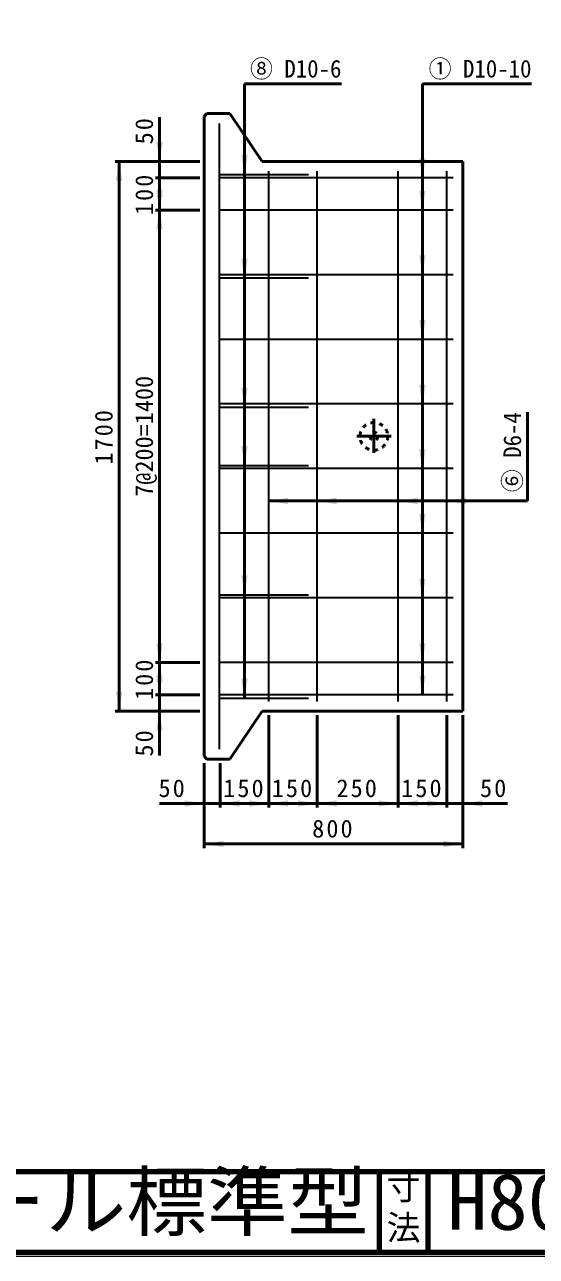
# Model space of a CAD drawing. Units: millimetres, scale not verified, with parts at other scales. Extents: x 100 to 4105, y 100 to 2870.
# Drawn here: x 2137 to 2769, y 100 to 1624 of the extents above; entities that cross this region are included whole.
import ezdxf
from ezdxf.enums import TextEntityAlignment as Align

# ---------------------------------------------------------------- set-up
doc = ezdxf.new("R2010")
doc.units = ezdxf.units.MM
doc.header["$LTSCALE"] = 5
doc.linetypes.add('USER2', pattern=[13.4, 10, -1.2, 1, -1.2])
doc.linetypes.add('USER3', pattern=[2.2, 1, -1.2])
doc.layers.add('V-nasSTD', color=7, linetype='Continuous', lineweight=50)
doc.styles.add('ＭＳ ゴシック', font='')
doc.styles.get('ＭＳ ゴシック').set_extended_font_data('MS Gothic')

msp = doc.modelspace()

# ---------------------------------------------------------------- hatches: boundary and pattern name
at = {"layer": 'V-nasSTD'}
for points in [[(2303.315, 1478.687), (2307.315, 1478.687), (2303.315, 1454.687), (2299.315, 1478.687)], [(2253.315, 1430.687), (2257.315, 1430.687), (2253.315, 1454.687), (2249.315, 1430.687)], [(2408.315, 1462.687), (2412.315, 1462.687), (2408.315, 1438.687), (2404.315, 1462.687)], [(2628.315, 1458.687), (2632.315, 1458.687), (2628.315, 1434.687), (2624.315, 1458.687)], [(2303.315, 1410.687), (2307.315, 1410.687), (2303.315, 1434.687), (2299.315, 1410.687)], [(2303.315, 1418.687), (2307.315, 1418.687), (2303.315, 1394.687), (2299.315, 1418.687)], [(2628.315, 1418.687), (2632.315, 1418.687), (2628.315, 1394.687), (2624.315, 1418.687)], [(2303.315, 1370.687), (2307.315, 1370.687), (2303.315, 1394.687), (2299.315, 1370.687)], [(2408.315, 1334.687), (2412.315, 1334.687), (2408.315, 1310.687), (2404.315, 1334.687)], [(2628.315, 1338.687), (2632.315, 1338.687), (2628.315, 1314.687), (2624.315, 1338.687)], [(2628.315, 1258.687), (2632.315, 1258.687), (2628.315, 1234.687), (2624.315, 1258.687)], [(2408.315, 1174.687), (2412.315, 1174.687), (2408.315, 1150.687), (2404.315, 1174.687)], [(2628.315, 1178.687), (2632.315, 1178.687), (2628.315, 1154.687), (2624.315, 1178.687)], [(2408.315, 1102.687), (2412.315, 1102.687), (2408.315, 1078.687), (2404.315, 1102.687)], [(2628.315, 1098.687), (2632.315, 1098.687), (2628.315, 1074.687), (2624.315, 1098.687)], [(2462.315, 1034.687), (2462.315, 1030.687), (2438.315, 1034.687), (2462.315, 1038.687)], [(2522.315, 1034.687), (2522.315, 1030.687), (2498.315, 1034.687), (2522.315, 1038.687)], [(2622.315, 1034.687), (2622.315, 1030.687), (2598.315, 1034.687), (2622.315, 1038.687)], [(2682.315, 1034.687), (2682.315, 1030.687), (2658.315, 1034.687), (2682.315, 1038.687)], [(2628.315, 1018.687), (2632.315, 1018.687), (2628.315, 994.687), (2624.315, 1018.687)], [(2408.315, 942.687), (2412.315, 942.687), (2408.315, 918.687), (2404.315, 942.687)], [(2628.315, 938.687), (2632.315, 938.687), (2628.315, 914.687), (2624.315, 938.687)], [(2303.315, 858.687), (2307.315, 858.687), (2303.315, 834.687), (2299.315, 858.687)], [(2628.315, 858.687), (2632.315, 858.687), (2628.315, 834.687), (2624.315, 858.687)], [(2303.315, 810.687), (2307.315, 810.687), (2303.315, 834.687), (2299.315, 810.687)], [(2303.315, 818.687), (2307.315, 818.687), (2303.315, 794.687), (2299.315, 818.687)], [(2408.315, 814.687), (2412.315, 814.687), (2408.315, 790.687), (2404.315, 814.687)], [(2628.315, 818.687), (2632.315, 818.687), (2628.315, 794.687), (2624.315, 818.687)], [(2253.315, 798.687), (2257.315, 798.687), (2253.315, 774.687), (2249.315, 798.687)], [(2303.315, 750.687), (2307.315, 750.687), (2303.315, 774.687), (2299.315, 750.687)], [(2334.315, 660.287), (2334.315, 656.287), (2358.315, 660.287), (2334.315, 664.287)], [(2402.315, 660.287), (2402.315, 656.287), (2378.315, 660.287), (2402.315, 664.287)], [(2414.315, 660.287), (2414.315, 656.287), (2438.315, 660.287), (2414.315, 664.287)], [(2462.315, 660.287), (2462.315, 656.287), (2438.315, 660.287), (2462.315, 664.287)], [(2474.315, 660.287), (2474.315, 656.287), (2498.315, 660.287), (2474.315, 664.287)], [(2522.315, 660.287), (2522.315, 656.287), (2498.315, 660.287), (2522.315, 664.287)], [(2574.315, 660.287), (2574.315, 656.287), (2598.315, 660.287), (2574.315, 664.287)], [(2622.315, 660.287), (2622.315, 656.287), (2598.315, 660.287), (2622.315, 664.287)], [(2634.315, 660.287), (2634.315, 656.287), (2658.315, 660.287), (2634.315, 664.287)], [(2702.315, 660.287), (2702.315, 656.287), (2678.315, 660.287), (2702.315, 664.287)], [(2382.315, 610.287), (2382.315, 606.287), (2358.315, 610.287), (2382.315, 614.287)], [(2654.315, 610.287), (2654.315, 606.287), (2678.315, 610.287), (2654.315, 614.287)]]:
    msp.add_hatch(color=256, dxfattribs=at).paths.add_polyline_path(points)

# ---------------------------------------------------------------- linework, layer by layer
for p, q in [((2408.315, 790.687), (2408.315, 1550.687)), ((2408.315, 1550.687), (2528.315, 1550.687)), ((2628.315, 794.687), (2628.315, 1550.687)), ((2628.315, 1550.687), (2763.315, 1550.687)), ((2303.315, 1454.687), (2303.315, 1509.687)), ((2361.915, 1514.087), (2358.315, 1510.487)), ((2358.315, 1510.487), (2358.315, 718.887)), ((2390.315, 1514.087), (2361.915, 1514.087)), ((2390.315, 1514.087), (2430.315, 1454.687)), ((2353.315, 1454.687), (2248.315, 1454.687)), ((2253.315, 1454.687), (2253.315, 774.687)), ((2303.315, 1434.687), (2303.315, 1454.687)), ((2678.315, 1454.687), (2430.315, 1454.687)), ((2678.315, 774.687), (2678.315, 1454.687)), ((2353.315, 1434.687), (2298.315, 1434.687)), ((2303.315, 1434.687), (2303.315, 1394.687)), ((2353.315, 1394.687), (2298.315, 1394.687)), ((2303.315, 834.687), (2303.315, 1394.687)), ((2758.315, 1034.687), (2758.315, 1144.687)), ((2438.315, 1034.687), (2758.315, 1034.687)), ((2353.315, 834.687), (2298.315, 834.687)), ((2303.315, 794.687), (2303.315, 834.687)), ((2353.315, 794.687), (2298.315, 794.687)), ((2303.315, 794.687), (2303.315, 774.687)), ((2353.315, 774.687), (2248.315, 774.687)), ((2303.315, 774.687), (2303.315, 719.687)), ((2430.315, 774.687), (2390.315, 715.287)), ((2678.315, 774.687), (2430.315, 774.687)), ((2438.315, 655.287), (2438.315, 769.687)), ((2498.315, 655.287), (2498.315, 769.687)), ((2598.315, 655.287), (2598.315, 769.687)), ((2658.315, 655.287), (2658.315, 769.687)), ((2678.315, 605.287), (2678.315, 769.687)), ((2358.315, 718.887), (2361.915, 715.287)), ((2358.315, 605.287), (2358.315, 710.287)), ((2361.915, 715.287), (2390.315, 715.287)), ((2378.315, 655.287), (2378.315, 710.287)), ((2358.315, 660.287), (2303.315, 660.287)), ((2378.315, 660.287), (2358.315, 660.287)), ((2378.315, 660.287), (2438.315, 660.287)), ((2438.315, 660.287), (2498.315, 660.287)), ((2498.315, 660.287), (2598.315, 660.287)), ((2598.315, 660.287), (2658.315, 660.287)), ((2658.315, 660.287), (2678.315, 660.287)), ((2678.315, 660.287), (2733.315, 660.287)), ((2678.315, 610.287), (2358.315, 610.287))]:
    msp.add_line(p, q, dxfattribs=at)
at = {"layer": 'V-nasSTD', "lineweight": 35}
for p, q in [((2377.115, 1501.687), (2377.115, 727.687)), ((2376.315, 1438.687), (2487.344, 1438.687)), ((2666.315, 1434.687), (2378.315, 1434.687)), ((2438.315, 786.687), (2438.315, 1442.687)), ((2498.315, 786.687), (2498.315, 1442.687)), ((2598.315, 786.687), (2598.315, 1442.687)), ((2658.315, 786.687), (2658.315, 1442.687)), ((2666.315, 1394.687), (2378.315, 1394.687)), ((2666.315, 1314.687), (2378.315, 1314.687)), ((2376.315, 1310.687), (2487.344, 1310.687)), ((2666.315, 1234.687), (2378.315, 1234.687)), ((2376.315, 1150.687), (2487.344, 1150.687)), ((2666.315, 1154.687), (2378.315, 1154.687)), ((2376.315, 1078.687), (2487.344, 1078.687)), ((2666.315, 1074.687), (2378.315, 1074.687)), ((2666.315, 994.687), (2378.315, 994.687)), ((2376.315, 918.687), (2487.344, 918.687)), ((2666.315, 914.687), (2378.315, 914.687)), ((2666.315, 834.687), (2378.315, 834.687)), ((2666.315, 794.687), (2378.315, 794.687)), ((2376.315, 790.687), (2487.344, 790.687))]:
    msp.add_line(p, q, dxfattribs=at)
at = {"layer": 'V-nasSTD', "linetype": 'USER2'}
for p, q in [((2568.315, 1136.487), (2568.315, 1094.087)), ((2547.115, 1114.687), (2589.515, 1114.687))]:
    msp.add_line(p, q, dxfattribs=at)
at = {"layer": 'V-nasSTD', "lineweight": 100}
for p, q in [((105, 205), (4100, 205)), ((2575, 205), (2575, 105)), ((2635, 205), (2635, 105)), ((105, 105), (4100, 105))]:
    msp.add_line(p, q, dxfattribs=at)
at = {"layer": 'V-nasSTD', "lineweight": 13}
msp.add_lwpolyline([(100, 100), (100, 2870), (4105, 2870), (4105, 100)], close=True, dxfattribs=at)
at = {"layer": 'V-nasSTD', "linetype": 'USER3'}
for radius in [17.2, 5]:
    msp.add_circle((2568.315, 1114.687), radius, dxfattribs=at)

# ---------------------------------------------------------------- texts
at = {"layer": 'V-nasSTD', "style": 'ＭＳ ゴシック', "width": 0.95}
for s, p in [('⑧ D10-6', (2471.68, 1580.495)), ('① D10-10', (2699.6, 1580.495))]:
    msp.add_text(s, height=21.85, dxfattribs=at).set_placement(p, align=Align.TOP_CENTER)
at = {"layer": 'V-nasSTD', "style": 'ＭＳ ゴシック'}
msp.add_text('7@200=1400', height=21.99, rotation=90, dxfattribs=at).set_placement((2273.315, 1114.687), align=Align.TOP_CENTER)
at = {"layer": 'V-nasSTD', "style": 'ＭＳ ゴシック', "width": 0.95}
msp.add_text('⑥ D6-4', height=21.85, rotation=90, dxfattribs=at).set_placement((2728.507, 1095.131), align=Align.TOP_CENTER)
at = {"layer": 'V-nasSTD', "style": 'ＭＳ ゴシック', "width": 1.05}
for s, p in [('1stタッチウォール標準型', (1414.75, 202.47)), ('H800×B800×L1997×t80', (2659, 202.508))]:
    msp.add_text(s, height=69.65, dxfattribs=at).set_placement(p, align=Align.TOP_LEFT)
at = {"layer": 'V-nasSTD', "style": 'ＭＳ ゴシック'}
for s, p in [('寸', (2583.982, 200.999)), ('法', (2583.976, 151.01))]:
    msp.add_text(s, height=30.79, dxfattribs=at).set_placement(p, align=Align.TOP_LEFT)
at = {"layer": 'V-nasSTD', "char_height": 21.99, "attachment_point": 2, "rotation": 90, "style": 'ＭＳ ゴシック'}
for s, insert in [('\\T1.17;50', (2273.315, 1493.437)), ('\\T1.17;100', (2273.315, 1414.687)), ('\\T1.17;1700', (2223.315, 1114.687)), ('\\T1.17;100', (2273.315, 814.687)), ('\\T1.17;50', (2273.315, 735.937))]:
    msp.add_mtext(s, dxfattribs=dict(at, insert=insert))
at = {"layer": 'V-nasSTD', "char_height": 21.99, "attachment_point": 2, "style": 'ＭＳ ゴシック'}
for s, insert in [('\\T1.17;50', (2319.565, 690.287)), ('\\T1.17;150', (2408.315, 690.287)), ('\\T1.17;150', (2468.315, 690.287)), ('\\T1.17;250', (2548.315, 690.287)), ('\\T1.17;150', (2628.315, 690.287)), ('\\T1.17;50', (2717.065, 690.287)), ('\\T1.17;800', (2518.315, 640.287))]:
    msp.add_mtext(s, dxfattribs=dict(at, insert=insert))

doc.saveas('drawing.dxf')
